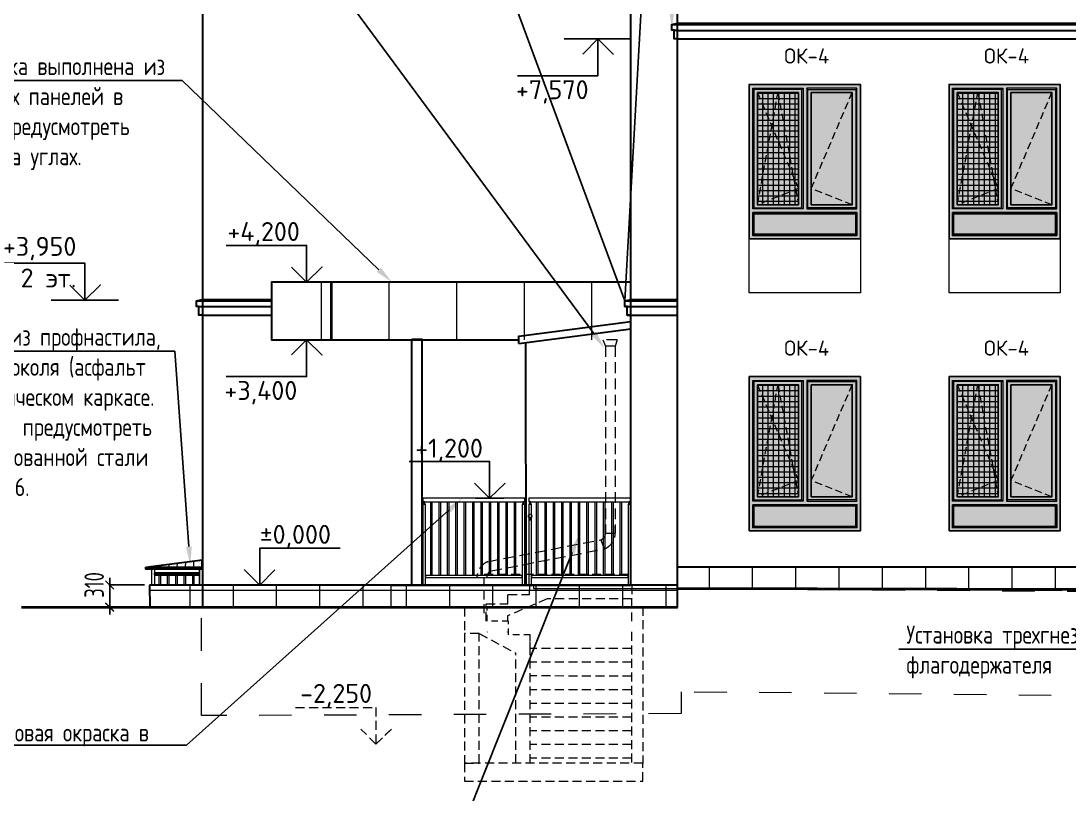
# Model space of a CAD drawing. Header units: millimetres. Extents: x -136099598 to 9192475, y 0 to 555997.
# Drawn here: x -359297 to -344765, y 285655 to 296374 of the extents above; entities that cross this region are included whole.
import ezdxf
from ezdxf import colors
from ezdxf.entities.mleader import LeaderData, LeaderLine
from ezdxf.math import Vec2, Vec3

# ---------------------------------------------------------------- set-up
doc = ezdxf.new("R2010")
doc.units = ezdxf.units.MM
doc.header["$MEASUREMENT"] = 0
for name, pattern in [('01_base$0$DASHED2', [0.375, 0.25, -0.125]), ('ADSK_Невидимые', [5, 3, -2]), ('ADSK_Скрыто', [6, 3, -3]), ('ADSK_Штрих_ш2 п1_5', [4.5, 3, -1.5]), ('ADSK_Штриховая_ш2 п1', [3, 2, -1])]:
    doc.linetypes.add(name, pattern=pattern)
doc.layers.get('0').update_dxf_attribs({"color": 250, "lineweight": 9})
for name, color, linetype, lineweight, true_color in [('!_Окно_00_Штрих_Стекло', 7, 'Continuous', 0, 0x737373), ('!_Фасад_Штрих_Син', 7, 'Continuous', 5, 0x86d5d5), ('RAL 7016', 7, 'Continuous', 0, 0x383e42)]:
    doc.layers.add(name, color=color, linetype=linetype, lineweight=lineweight, true_color=true_color)
for name, color, linetype, lineweight in [('!_Цоколь', 7, 'Continuous', 0), ('_Скрыто_', 7, 'ADSK_Скрыто', 9), ('_Фасад', 7, 'Continuous', 9), ('АР-Выноски', 5, 'Continuous', 5), ('АР_Карниз основная часть 4 этажа', 103, 'Continuous', 30), ('АР_Карниз пристройка 3 этажа', 133, 'Continuous', 30), ('АР_тонкая линия', 250, 'Continuous', 0), ('Ограждение', 250, 'Continuous', 9), ('Подвал', 250, 'ADSK_Штриховая_ш2 п1', 30), ('пунктир', 251, 'Continuous', 13), ('РАЗМЕРЫ ВНУТРЕННИЕ', 137, 'Continuous', 5), ('СТЕНЫ кирпич ЛИДЕР', 250, 'Continuous', 15), ('Фасад_тонкие', 7, 'Continuous', 5), ('фасады', 7, 'Continuous', 9)]:
    doc.layers.add(name, color=color, linetype=linetype, lineweight=lineweight)
for name, color, linetype in [('PDF _0', 7, 'Continuous'), ('PDF _PDF _0', 7, 'Continuous'), ('PDF _Текст', 7, 'Continuous')]:
    doc.layers.add(name, color=color, linetype=linetype)
doc.styles.add('ICOCPEUR', font='isocpeur.ttf')
doc.styles.add('ISOCPEUR', font='isocpeur.ttf', dxfattribs={"width": 0.7})
doc.styles.add('PDF ISOCPEUR', font='isocpeur.ttf')
doc.dimstyles.new('R_100', dxfattribs={"dimtxt": 270, "dimasz": 120, "dimexe": 100, "dimexo": 100, "dimgap": 80, "dimtad": 1, "dimdec": 0, "dimrnd": 5, "dimzin": 0, "dimdsep": 46, "dimtxsty": 'ISOCPEUR', "dimblk": 'ARCHTICK', "dimcen": 100, "dimdle": 100, "dimclrd": 256, "dimclre": 256, "dimclrt": 256, "dimadec": 0, "dimazin": 0, "dimtfac": 2, "dimtdec": 0, "dimtofl": 0, "dimtmove": 1, "dimatfit": 3, "dimfxl": 1, "dimtvp": 3, "dimtfill": 1, "dimtolj": 1, "dimtzin": 0, "dimarcsym": 0})
pattern_1 = [(90, (541247.05, -120), (-600, 1e-13), []), (180, (541247.05, -120), (-2e-13, -600), [])]

# ---------------------------------------------------------------- blocks, each defined once
blk = doc.blocks.new('A$Cbb492947')
at = {"layer": '!_Окно_00_Штрих_Стекло'}
h = blk.add_hatch(color=256, dxfattribs=at)
h.dxf.hatch_style = 1
h.set_gradient(color1=(70, 92, 124), color2=(219, 225, 235), name='CURVED')
h.paths.add_polyline_path([(113, 2027), (682, 2027), (682, 473), (113, 473)])
h.paths.add_polyline_path([(1427, 2027), (858, 2027), (858, 473), (1427, 473)])
h.paths.add_polyline_path([(63, 347), (1477, 347), (1477, 63), (63, 63)])
at = {"layer": 'PDF _PDF _0', "lineweight": 0, "true_color": 0x636466}
h = blk.add_hatch(dxfattribs=at)
h.set_pattern_fill('ANSI37', color=251, scale=600, angle=135)
h.set_pattern_definition([(180, (263, 473.496), (-7e-15, -75), []), (270, (263, 473.496), (75, -1e-14), [])])
h.paths.add_polyline_path([(682, 473), (682, 2027), (113, 2026), (113, 474)])
at = {"layer": 'RAL 7016'}
h = blk.add_hatch(color=256, dxfattribs=at)
h.dxf.hatch_style = 1
h.paths.add_polyline_path([(0, 0), (1540, 0), (1540, 2140), (0, 2140)])
h.paths.add_polyline_path([(63, 347), (1477, 347), (1477, 63), (63, 63)], flags=16)
h.paths.add_polyline_path([(858, 2027), (1427, 2027), (1427, 473), (858, 473)], flags=16)
h.paths.add_polyline_path([(113, 2027), (682, 2027), (682, 473), (113, 473)], flags=16)
at = {"layer": 'PDF _0', "linetype": 'ADSK_Штриховая_ш2 п1', "lineweight": 0, "ltscale": 50}
for p, q in [((113, 2027), (682, 697)), ((113, 473), (398, 2027)), ((398, 2027), (682, 473)), ((858, 697), (1427, 2027)), ((682, 697), (113, 473)), ((1427, 473), (858, 697))]:
    blk.add_line(p, q, dxfattribs=at)
at = {"layer": 'PDF _Текст'}
for points in [[(0, 0), (1540, 0), (1540, 2140), (0, 2140)], [(113, 2027), (682, 2027), (682, 473), (113, 473)], [(858, 2027), (1427, 2027), (1427, 473), (858, 473)], [(47, 363), (1493, 363), (1493, 47), (47, 47)], [(63, 347), (1477, 347), (1477, 63), (63, 63)]]:
    blk.add_lwpolyline(points, close=True, dxfattribs=at)
at = {"layer": 'РАЗМЕРЫ ВНУТРЕННИЕ'}
for p, q in [((47, 2086), (63, 2070)), ((729, 2070), (745, 2086)), ((812, 2070), (796, 2086)), ((1493, 2086), (1477, 2070)), ((63, 430), (47, 414)), ((729, 430), (745, 414)), ((812, 430), (796, 414)), ((1477, 430), (1493, 414))]:
    blk.add_line(p, q, dxfattribs=at)
at = {"layer": 'РАЗМЕРЫ ВНУТРЕННИЕ', "color": 7}
for points in [[(745, 414), (47, 414), (47, 2086), (745, 2086)], [(796, 414), (1493, 414), (1493, 2086), (796, 2086)]]:
    blk.add_lwpolyline(points, close=True, dxfattribs=at)
at = {"layer": 'РАЗМЕРЫ ВНУТРЕННИЕ'}
for points in [[(63, 430), (729, 430), (729, 2070), (63, 2070)], [(1477, 430), (812, 430), (812, 2070), (1477, 2070)]]:
    blk.add_lwpolyline(points, close=True, dxfattribs=at)
at = {"layer": 'PDF _Текст', "lineweight": 0, "insert": (483, 2429), "char_height": 210, "attachment_point": 7, "style": 'PDF ISOCPEUR'}
blk.add_mtext('ОК-4', dxfattribs=at)
blk = doc.blocks.new('A$C4cb2c38c')
at = {"ltscale": 150}
for points in [[(-689, 1151), (726, 1151), (726, 1202), (-689, 1202)], [(-680, 1121), (-662, 1121), (-662, 1151), (-680, 1151)], [(697, 1121), (716, 1121), (716, 1151), (697, 1151)], [(-651, 105), (688, 105), (688, 130), (-651, 130)]]:
    blk.add_lwpolyline(points, close=True, dxfattribs=at)
for points in [[(-651, 0), (-651, 1121), (-689, 1121), (-689, 0), (-651, 0)], [(726, 0), (726, 1121), (688, 1121), (688, 0), (726, 0)]]:
    blk.add_lwpolyline(points, dxfattribs=at)
at = {"layer": 'Ограждение'}
for points in [[(-579, 130), (-579, 1151)], [(-563, 1151), (-563, 130), (-563, 130)], [(-463, 130), (-463, 1151)], [(-447, 1151), (-447, 130), (-447, 130)], [(-347, 130), (-347, 1151)], [(-331, 1151), (-331, 130), (-331, 130)], [(-231, 130), (-231, 1151)], [(-215, 1151), (-215, 130), (-215, 130)], [(-115, 130), (-115, 1151)], [(-99, 1151), (-99, 130), (-99, 130)], [(1, 130), (1, 1151)], [(17, 1151), (17, 130), (17, 130)], [(117, 130), (117, 1151)], [(133, 1151), (133, 130), (133, 130)], [(233, 130), (233, 1151)], [(249, 1151), (249, 130), (249, 130)], [(349, 130), (349, 1151)], [(365, 1151), (365, 130), (365, 130)], [(465, 130), (465, 1151)], [(481, 1151), (481, 130), (481, 130)], [(581, 130), (581, 1151)], [(597, 1151), (597, 130), (597, 130)]]:
    blk.add_lwpolyline(points, dxfattribs=at)
blk = doc.blocks.new('_ArchTick')
at = {"color": 0, "linetype": 'ByBlock', "const_width": 0.15}
blk.add_lwpolyline([(-0.5, -0.5), (0.5, 0.5)], dxfattribs=at)
blk = doc.blocks.new('*D374')
at = {"lineweight": -2, "ltscale": 150, "transparency": 16777216}
for p, q in [((-358067, 288145), (-358067, 288654)), ((-357583, 288554), (-358167, 288554)), ((-357569, 288245), (-358167, 288245))]:
    blk.add_line(p, q, dxfattribs=at)
at = {"ltscale": 150, "transparency": 16777216, "insert": (-358282, 288554), "char_height": 270, "attachment_point": 5, "rotation": 90, "style": 'ISOCPEUR', "bg_fill": 3, "box_fill_scale": 1.25, "bg_fill_color": 256, "bg_fill_true_color": 13158600, "bg_fill_transparency": 0}
blk.add_mtext('\\A1;310', dxfattribs=at)
at = {"lineweight": -2, "ltscale": 150, "transparency": 16777216, "xscale": 120, "yscale": 120, "zscale": 120}
for p, rotation in [((-358067, 288554), 90), ((-358067, 288245), 270)]:
    blk.add_blockref('_ArchTick', p, dxfattribs=dict(at, rotation=rotation))
blk = doc.blocks.new('A$C0623aaa5')
at = {"linetype": 'ADSK_Невидимые', "ltscale": 30}
for points in [[(483, 503), (483, 693), (783, 693)], [(183, 313), (183, 503), (483, 503)], [(-117, 123), (-117, 313), (183, 313)]]:
    blk.add_lwpolyline(points, dxfattribs=at)
blk = doc.blocks.new('A$C3b3e88ff')
at = {"layer": '_Фасад', "linetype": 'ADSK_Штрих_ш2 п1_5', "ltscale": 50}
for p, q in [((-164, -2679), (-28, -2679)), ((-227, -2773), (-181, -2900)), ((-1809, -3299, -2), (-1944, -3299, -2))]:
    blk.add_line(p, q, dxfattribs=at)
for points in [[(0, 0), (-200, 0)], [(-200, 0), (-163, -87)], [(0, 0), (-28, -87)], [(0, 0), (-28, -87)], [(-163, -87), (-161, -2679)], [(-28, -87), (-163, -87)], [(-28, -87), (-26, -2679)]]:
    blk.add_lwpolyline(points, dxfattribs=at)
for points in [[(-1798, -3077), (-227, -2773, 0.315875), (-161, -2679), (-161, -2582)], [(-1747, -3204), (-182, -2900, 0.315875), (-26, -2679), (-26, -2582)]]:
    blk.add_lwpolyline(points, format="xyb", dxfattribs=at)
for centre, radius, start, end in [((-261, -2679), 100, 289.8424, 359.9625), ((-261, -2679), 235, 289.896, 359.9148), ((-1709, -3296, -2), 235, 111.4844, 180.7063), ((-1708, -3296, -2), 101, 114.002, 181.4665)]:
    blk.add_arc(centre, radius, start, end, dxfattribs=at)
blk = doc.blocks.new('Карниз основная часть')
at = {"layer": 'АР_Карниз основная часть 4 этажа', "ltscale": 150}
for points in [[(-350192, 304004), (-350242, 304004), (-350242, 304124), (-350272, 304124), (-350272, 304204), (-350192, 304224)], [(-350272, 304204), (-350192, 304204)], [(-350242, 304124), (-350192, 304124)]]:
    blk.add_lwpolyline(points, dxfattribs=at)
blk = doc.blocks.new('Карниз пристройка')
at = {"layer": 'АР_Карниз пристройка 3 этажа', "ltscale": 150}
for points in [[(-165334, 292294), (-165284, 292294), (-165284, 292414), (-165254, 292414), (-165254, 292494), (-165334, 292514)], [(-165254, 292494), (-165334, 292494)], [(-165284, 292414), (-165334, 292414)]]:
    blk.add_lwpolyline(points, dxfattribs=at)

msp = doc.modelspace()

# ---------------------------------------------------------------- hatches: boundary and pattern name
at = {"layer": '!_Фасад_Штрих_Син', "ltscale": 10, "true_color": 0x383e42}
h = msp.add_hatch(dxfattribs=at)
h.set_pattern_fill('GRATE', color=250, scale=30000, angle=90)
h.set_pattern_definition([(90, (203618.6, 32643.8), (-937.5, 6e-14), []), (180, (203618.6, 32643.8), (-5e-13, -3750), [])])
h.paths.add_polyline_path([(-350842.2, 292751.1), (-355824.3, 292751.1), (-355824.3, 291953.5), (-350842.2, 291953.5)])
at = {"layer": '!_Цоколь', "lineweight": 0, "ltscale": 5, "true_color": 0x636466}
h = msp.add_hatch(dxfattribs=at)
h.set_pattern_fill('ANSI37', color=251, scale=4800, angle=45)
h.set_pattern_definition(pattern_1)
h.paths.add_polyline_path([(-350192.1, 288503.5), (-336772, 288472.9), (-336772, 288804.8), (-350192.1, 288807.7)])
h = msp.add_hatch(dxfattribs=at)
h.set_pattern_fill('ANSI37', color=251, scale=4800, angle=45)
h.set_pattern_definition(pattern_1)
h.paths.add_polyline_path([(-356782.1, 288245), (-350192.4, 288243.6), (-350192, 288553.6), (-356782.1, 288553.6)])
at = {"layer": 'RAL 7016', "ltscale": 100, "true_color": 0x000000, "transparency": 33554687}
h = msp.add_hatch(dxfattribs=at)
h.set_pattern_fill('ANSI32', color=18, scale=400, angle=45)
h.set_pattern_definition([(90, (8363606674.32, 936336003.28), (-150, 0), []), (90, (8363606724.32, 936336053.28), (-150, 0), [])])
h.paths.add_polyline_path([(-357551.8, 288803.2), (-356781.8, 288902.5), (-356781.8, 288801.6), (-357564.3, 288801.6)])
at = {"layer": 'RAL 7016', "ltscale": 100, "transparency": 33554687}
h = msp.add_hatch(color=256, dxfattribs=at)
h.dxf.hatch_style = 1
h.paths.add_polyline_path([(-357564.3, 288801.6), (-356781.8, 288801.6), (-356781.8, 288772.5), (-357564.3, 288772.5)])

# ---------------------------------------------------------------- linework, layer by layer
at = {"layer": '!_Цоколь', "color": 18, "lineweight": 0, "ltscale": 5, "true_color": 0x000000}
msp.add_line((-354168.6, 288554.8), (-354170.8, 288244.5), dxfattribs=at)
at = {"layer": '!_Цоколь', "color": 251, "lineweight": 0, "ltscale": 5, "true_color": 0x636466}
msp.add_lwpolyline([(-352190.1, 288506), (-350192, 288506), (-350192, 288553.6), (-352190.1, 288553.6)], close=True, dxfattribs=at)
at = {"lineweight": 30, "ltscale": 150}
for p, q in [((-357564.3, 288801.6, -2.2), (-356781.8, 288902.5)), ((-350192, 288553.6), (-356782.1, 288553.6))]:
    msp.add_line(p, q, dxfattribs=at)
at = {"ltscale": 150}
msp.add_circle((-352237.4, 289508.9), 25, dxfattribs=at)
at = {"layer": '_Скрыто_', "color": 6, "ltscale": 150}
for points in [[(-356622.2, 288552.2), (-356622.2, 288552.2), (-350192, 288553.6), (-350192, 288804.9), (-320519.4, 288804.9), (-320519.5, 288553.5), (-310648.3, 288553.6), (-310648.3, 288804.5), (-294677, 288804.9), (-294677, 288553.6), (-281257, 288553.6), (-281257, 287753), (-281257, 287708.5), (-281257, 287380.4), (-302553.9, 288027), (-302564.4, 288225.7), (-350192.1, 288506), (-350192, 288243.6), (-356781.4, 288248.4), (-356782.1, 288553.6), (-356622.2, 288552.2)], [(-356795, 288245.2), (-350192, 288243.6), (-350191.6, 288503.5), (-328651.3, 288362.5), (-328652.4, 288291.8), (-322579.8, 288201.4), (-302564.4, 288225.7), (-302564.4, 288027.1), (-294677, 287913.4), (-294680.4, 287771.5), (-281257, 287443.6), (-281257, 285947), (-294677, 286299.2), (-294677, 286396.9), (-302397, 286511.1), (-302397, 286700.6), (-328812, 286645.1), (-328812, 286873.4), (-350145.2, 287071.4), (-350145.2, 286770.5), (-356624.6, 286742.5), (-356795, 286742.5), (-356795, 288245)]]:
    msp.add_lwpolyline(points, dxfattribs=at)
at = {"layer": 'АР_Карниз основная часть 4 этажа', "ltscale": 150}
for points in [[(-350192, 296343.6), (-320416.1, 296343.6)], [(-350192, 296323.6), (-320416.1, 296323.6)], [(-350192, 296243.6), (-320416.1, 296243.6)], [(-350192, 296123.6), (-320416.1, 296123.6)]]:
    msp.add_lwpolyline(points, dxfattribs=at)
at = {"layer": 'АР_Карниз пристройка 3 этажа', "ltscale": 150, "elevation": 0}
for points in [[(-356782.1, 292513.6), (-355824.3, 292513.6)], [(-350842.2, 292513.6), (-350192, 292513.6)]]:
    msp.add_lwpolyline(points, dxfattribs=at)
at = {"layer": 'АР_Карниз пристройка 3 этажа', "ltscale": 150}
for points in [[(-356782.1, 292493.6), (-355824.3, 292493.6)], [(-356782.1, 292413.6), (-355824.3, 292413.6)], [(-350922.2, 292493.6), (-350192, 292493.6)], [(-350922.2, 292413.6), (-350192, 292413.6)], [(-356782.1, 292293.6), (-355824.3, 292293.6)], [(-350892.2, 292293.6), (-350192, 292293.6)]]:
    msp.add_lwpolyline(points, dxfattribs=at)
at = {"layer": 'АР_тонкая линия', "color": 3, "lineweight": 40, "ltscale": 100}
for p, q in [((-350190.2, 288503.5), (-336932, 288475.1)), ((-350192, 288243.6), (-359291.6, 288245.6))]:
    msp.add_line(p, q, dxfattribs=at)
at = {"layer": 'Ограждение'}
for points in [[(-352247.4, 289455.9), (-352227.4, 289455.9), (-352227.4, 289483.9), (-352247.4, 289483.9)], [(-352257.5, 288553.6), (-352219.5, 288553.6), (-352219.5, 289455.9), (-352257.5, 289455.9)]]:
    msp.add_lwpolyline(points, close=True, dxfattribs=at)
at = {"layer": 'Ограждение', "elevation": -1.8}
msp.add_lwpolyline([(-357482.8, 288770.9), (-357444.8, 288770.9), (-357444.8, 288552.1), (-357482.8, 288552.1)], close=True, dxfattribs=at)
at = {"layer": 'Ограждение', "lineweight": 25}
msp.add_lwpolyline([(-356819.8, 288770.9), (-356781.8, 288770.9), (-356782.1, 288553.6), (-356819.8, 288553.6)], close=True, dxfattribs=at)
at = {"layer": 'Ограждение', "elevation": -0.4}
for points in [[(-357380.4, 288556.1), (-357380.4, 288694.4)], [(-357364.4, 288694.4), (-357364.4, 288552.1)], [(-357264.4, 288552.1), (-357264.4, 288694.4)], [(-357248.4, 288694.4), (-357248.4, 288552.1)], [(-357148.4, 288552.1), (-357148.4, 288694.4)], [(-357132.4, 288694.4), (-357132.4, 288552.1)], [(-357032.4, 288552.1), (-357032.4, 288694.4)], [(-357016.4, 288694.4), (-357016.4, 288552.1)], [(-356916.4, 288552), (-356916.4, 288694.4)], [(-356900.4, 288694.4), (-356900.4, 288552)]]:
    msp.add_lwpolyline(points, dxfattribs=at)
at = {"layer": 'пунктир', "linetype": '01_base$0$DASHED2', "ltscale": 500}
for p, q in [((-352876.8, 288703.6, -0.4), (-350842.4, 288703.6, -0.2)), ((-352876.7, 288163.7, -0.3), (-352876.8, 288703.6, -0.4)), ((-356422.1, 288553.6), (-350192, 288553.6)), ((-350829.6, 288361.3), (-350829.9, 288054.3, 0.1)), ((-352846.8, 288242, -0.2), (-353147.3, 288242, -0.2)), ((-353147, 288242, -0.2), (-353147, 287877.5, 1.5)), ((-350676.2, 288251.8), (-350676.2, 286082.1, -0.2)), ((-350830.1, 287904.2, 0.2), (-350830.1, 286082.1, -0.2)), ((-352945.3, 287880.5, -0.2), (-352437.3, 287609.6, -0.2)), ((-352235.6, 286082.1, -0.2), (-352235.6, 287862, -0.2)), ((-352437.4, 286082.1, 1.7), (-352437.3, 287609.6, -0.2)), ((-350832.1, 287672, -0.2), (-352235.6, 287672, -0.2)), ((-350832.1, 287482, -0.2), (-352235.6, 287482, -0.2)), ((-350831, 287290.8, -0.3), (-352236.2, 287292.4, -0.1)), ((-350832.1, 287102, -0.2), (-352235.6, 287102, -0.2)), ((-350832.1, 286912, -0.2), (-352235.6, 286912, -0.2)), ((-350832.1, 286722, -0.2), (-352235.6, 286722, -0.2)), ((-350832.1, 286532, -0.2), (-352235.6, 286532, -0.2)), ((-350832.1, 286342, -0.2), (-352235.6, 286342, -0.2)), ((-350832.1, 286152, -0.2), (-352235.6, 286152, -0.2))]:
    msp.add_line(p, q, dxfattribs=at)
for points, elevation in [([(-352846.8, 288054.4), (-352846.8, 288293.6), (-352544.5, 288293.6), (-352544.5, 288423.6), (-352243.9, 288423.6), (-352243.8, 288553.6), (-350192.1, 288553.6)], -0.3), ([(-352826.8, 287900), (-352826.8, 287904.3)], -0.3), ([(-355490.7, 286857.5), (-354375, 286857.5), (-354375, 286347.5), (-354161.6, 286556.4), (-354375, 286347.5), (-354583.9, 286556.4)], 0.6)]:
    msp.add_lwpolyline(points, dxfattribs=dict(at, elevation=elevation))
msp.add_lwpolyline([(-350829.6, 288553.6), (-350827.2, 288553.6), (-350827.2, 288361.3), (-352001.5, 288361.3), (-352551.9, 288123.9), (-352551.9, 288054.4)], dxfattribs=at)
for points, elevation in [([(-353147, 286082.1), (-352945.3, 286082.1), (-352945.3, 287883.5), (-353147, 287883.5)], 1.5), ([(-353149.7, 285832.1), (-350675.3, 285832.1), (-350675.3, 286082.1), (-353149.7, 286082.1)], -0.2)]:
    msp.add_lwpolyline(points, close=True, dxfattribs=dict(at, elevation=elevation))
at = {"layer": 'СТЕНЫ кирпич ЛИДЕР', "lineweight": 30, "ltscale": 100}
for p, q in [((-350192, 288243.6), (-350192, 308453.6)), ((-356782.1, 302392), (-356782.1, 288245)), ((-350842.2, 288553.5), (-350842.2, 302392)), ((-350192.1, 288804.9), (-336771.3, 288804.8, 2.3)), ((-354168.6, 288553.6), (-350842.2, 288553.6))]:
    msp.add_line(p, q, dxfattribs=at)
at = {"layer": 'СТЕНЫ кирпич ЛИДЕР', "ltscale": 100}
for points in [[(-349198.5, 293353.6), (-347658.3, 293353.6), (-347658.3, 292605.1), (-349198.5, 292605.1)], [(-346428.5, 293353.6), (-344888.3, 293353.6), (-344888.3, 292605.1), (-346428.5, 292605.1)]]:
    msp.add_lwpolyline(points, close=True, dxfattribs=at)
at = {"layer": 'Фасад_тонкие', "lineweight": 25}
for p, q in [((-350831.1, 296123.6), (-351766.1, 296123.6)), ((-357943, 292503.6), (-358878, 292503.6)), ((-352994.5, 289756), (-352603, 289756))]:
    msp.add_line(p, q, dxfattribs=at)
for points in [[(-352414.3, 295613.6), (-351298.6, 295613.6), (-351298.6, 296123.6), (-351085.2, 295914.7), (-351298.6, 296123.6), (-351507.5, 295914.7)], [(-356453.2, 293261.9), (-355337.5, 293261.9), (-355337.5, 292752), (-355124.1, 292960.9), (-355337.5, 292752), (-355546.4, 292960.9)], [(-359526.2, 293013.5), (-358410.5, 293013.5), (-358410.5, 292503.6), (-358197.1, 292712.5), (-358410.5, 292503.6), (-358619.4, 292712.5)], [(-354985.1, 291953.5), (-354985.1, 292752)], [(-356453.2, 291443.6), (-355337.5, 291443.6), (-355337.5, 291953.5), (-355124.1, 291744.6), (-355337.5, 291953.5), (-355546.4, 291744.6)], [(-353914.4, 290265.9), (-352798.7, 290265.9), (-352798.7, 289756), (-352585.4, 289964.9), (-352798.7, 289756), (-353007.7, 289964.9)], [(-354871.1, 289063.4), (-355986.8, 289063.5), (-355986.8, 288553.6), (-356200.1, 288762.5), (-355986.8, 288553.6), (-355777.9, 288762.5)]]:
    msp.add_lwpolyline(points, dxfattribs=at)
at = {"layer": 'Фасад_тонкие', "lineweight": 30}
for points in [[(-350842.2, 291953.5), (-350842.2, 291953.5), (-350842.2, 292752), (-355824.3, 292752), (-355824.3, 291953.5), (-352392.1, 291953.5)], [(-350842.2, 291953.5), (-350842.2, 292752), (-355002.9, 292752), (-355002.9, 291953.5), (-352392.1, 291953.5)], [(-352392.1, 291901.6), (-352392.1, 292001.3), (-350842.2, 292205.4)], [(-352392.1, 291901.6), (-350842.2, 292104.5)]]:
    msp.add_lwpolyline(points, dxfattribs=at)
at = {"layer": 'фасады', "lineweight": 30, "ltscale": 100}
for points in [[(-352392.1, 292001.3), (-352392.1, 292001.3), (-350842.2, 292205.4)], [(-352292.1, 288553.6), (-352297.8, 291913.9)]]:
    msp.add_lwpolyline(points, dxfattribs=at)
at = {"layer": 'фасады', "lineweight": 30, "ltscale": 150}
msp.add_lwpolyline([(-353879.3, 291963.6), (-353739.3, 291963.6), (-353739.3, 288553.6), (-353879.3, 288553.6)], close=True, dxfattribs=at)
at = {"layer": 'фасады', "lineweight": 30, "ltscale": 150, "elevation": -0.4}
for points in [[(-357564.3, 288801.6), (-356781.8, 288801.6), (-356781.8, 288772.5), (-357564.3, 288772.5)], [(-357444.8, 288694.4), (-356819.8, 288694.4), (-356819.8, 288719.6), (-357444.8, 288719.6)]]:
    msp.add_lwpolyline(points, close=True, dxfattribs=at)
at = {"layer": 'фасады', "lineweight": 30, "ltscale": 150}
msp.add_lwpolyline([(-352551.9, 287904.3), (-352551.9, 287900)], dxfattribs=at)

# ---------------------------------------------------------------- block references
at = {"xscale": -1}
for p in [(-522116.6, 0), (-516176.7, 0)]:
    msp.add_blockref('Карниз пристройка', p, dxfattribs=at)
at = {"color": 18, "ltscale": 150, "true_color": 0x000000}
msp.add_blockref('A$C3b3e88ff', (-351030.4, 291953.5), dxfattribs=at)
at = {"ltscale": 150}
for p in [(-353035.2, 288553.6), (-351568, 288553.5)]:
    msp.add_blockref('A$C4cb2c38c', p, dxfattribs=at)
at = {"layer": 'АР_Карниз основная часть 4 этажа'}
msp.add_blockref('Карниз основная часть', (0, -7880), dxfattribs=at)
at = {"layer": 'Подвал', "ltscale": 150}
for p in [(-349198.5, 293353.6), (-346428.5, 293353.6), (-349198.5, 289303.6), (-346428.5, 289303.6)]:
    msp.add_blockref('A$Cbb492947', p, dxfattribs=at)
at = {"layer": 'пунктир', "linetype": '01_base$0$DASHED2', "ltscale": 500, "xscale": -1}
msp.add_blockref('A$C0623aaa5', (-352352.3, 287548.6, -0.2), dxfattribs=at)

# ---------------------------------------------------------------- texts
at = {"layer": 'PDF _0', "color": 18, "lineweight": 25, "true_color": 0x000000, "char_height": 262.49, "width": 905.602, "style": 'PDF ISOCPEUR'}
for s, insert, attachment_point in [('+7,570', (-351427.1, 295551.6), 3), ('+4,200', (-355430.4, 293261.9), 9), ('+3,400', (-355466, 291381.6), 3)]:
    msp.add_mtext(s, dxfattribs=dict(at, insert=insert, attachment_point=attachment_point))
at = {"layer": 'PDF _0', "color": 18, "lineweight": 25, "true_color": 0x000000, "insert": (-355986.8, 289063.5), "char_height": 262.49, "attachment_point": 7, "rotation": 359.99739, "style": 'PDF ISOCPEUR'}
msp.add_mtext('%%P0,000', dxfattribs=at)
at = {"layer": 'пунктир', "linetype": '01_base$0$DASHED2', "ltscale": 500, "insert": (-354429.1, 286857.9, 0.7), "char_height": 262.49, "attachment_point": 9, "style": 'PDF ISOCPEUR'}
msp.add_mtext('-2,250', dxfattribs=at)
at = {"layer": 'Фасад_тонкие', "lineweight": 25, "insert": (-358529.2, 292679.5), "char_height": 262.49, "attachment_point": 9, "style": 'PDF ISOCPEUR'}
msp.add_mtext('+3,950\\P2 эт.', dxfattribs=at)
at = {"layer": 'Фасад_тонкие', "lineweight": 25, "insert": (-352892.1, 290257.9, 0), "char_height": 262.49, "width": 905.602, "attachment_point": 9, "style": 'PDF ISOCPEUR'}
msp.add_mtext('+1,200', dxfattribs=at)

# ---------------------------------------------------------------- leaders
at = {"layer": 'АР-Выноски'}
ml = msp.add_multileader_mtext('Standard', dxfattribs=at)
ml.set_content('\\A1;{\\W0.8;Замена межэтажного карниза К-1}', color=256, style='ICOCPEUR')
ml.set_leader_properties()
ml.build(insert=Vec2(0, 0))
ml.multileader.update_dxf_attribs({"text_left_attachment_type": 6, "text_right_attachment_type": 6, "dogleg_length": 100, "arrow_head_size": 250})
ctx = ml.context
ctx.base_point, ctx.char_height, ctx.arrow_head_size, ctx.landing_gap_size, ctx.plane_origin = Vec3(-358558.4, 303766.6), 250, 250, 25, Vec3(-349452.3, 303729.8)
ctx.left_attachment, ctx.right_attachment = 6, 6
notes = []
notes.append((ctx, [(0, (1, 1, 0), (-354068.4, 303766.6), (-1, 0), 100, [(3, [(-350272, 296283.6), (-350272, 304123.6), (-350922.2, 292493.6), (-354068.4, 300973.6)], 0, [])])]))
ctx.mtext.insert, ctx.mtext.width, ctx.mtext.flow_direction = Vec3(-358533.4, 304091.6), 6323.333, 5
ml = msp.add_multileader_mtext('Standard', dxfattribs=at)
ml.set_content('\\A1;{\\W0.8;Устройство наружной водосточной трубы, из оцинкованной стали с окраской в цвет цоколя RAL 7016 c подогревом в зимнее время. }', color=256, style='ICOCPEUR')
ml.set_leader_properties()
ml.build(insert=Vec2(0, 0))
ml.multileader.update_dxf_attribs({"text_left_attachment_type": 6, "text_right_attachment_type": 6, "dogleg_length": 100, "arrow_head_size": 250})
ctx = ml.context
ctx.base_point, ctx.char_height, ctx.arrow_head_size, ctx.landing_gap_size, ctx.plane_origin, ctx.plane_x_axis, ctx.plane_y_axis = Vec3(-362358, 299498.1), 250, 250, 25, Vec3(-343270.8, 281195.5), Vec3(1, -0.0000456), Vec3(0.0000456, 1)
ctx.left_attachment, ctx.right_attachment = 6, 6
notes.append((ctx, [(0, (1, 1, 0), (-356858, 299497.9), (-1, 0.0000456), 100, [(1, [(-351206.6, 291837.3)], 0, [])])]))
ctx.mtext.insert, ctx.mtext.text_direction, ctx.mtext.rotation, ctx.mtext.width, ctx.mtext.defined_height, ctx.mtext.flow_direction = Vec3(-362333, 299823.1), Vec3(1, -0.0000456), 6.2831397, 5385.476, 1718.3, 5
ml = msp.add_multileader_mtext('Standard', dxfattribs=at)
ml.set_content('\\A1;{\\W0.8;Отделка фриза козырька выполнена из \\A0;алюминиевых фасадных панелей в цвете RAL 9010\\A1; (НГ). Предусмотреть фриз со скруглением на углах. }', color=256, style='ICOCPEUR')
ml.set_leader_properties()
ml.build(insert=Vec2(0, 0))
ml.multileader.update_dxf_attribs({"text_left_attachment_type": 6, "text_right_attachment_type": 6, "dogleg_length": 100, "arrow_head_size": 250})
ctx = ml.context
ctx.base_point, ctx.char_height, ctx.arrow_head_size, ctx.landing_gap_size, ctx.plane_origin = Vec3(-362383.4, 295548.9), 250, 250, 25, Vec3(-344866.9, 284673)
ctx.left_attachment, ctx.right_attachment = 6, 6
notes.append((ctx, [(0, (1, 1, 0), (-357063.4, 295548.9), (-1, 0), 100, [(0, [(-354155.8, 292752)], 0, [])])]))
ctx.mtext.insert, ctx.mtext.width, ctx.mtext.defined_height, ctx.mtext.flow_direction = Vec3(-362358.4, 295873.9), 5232.459, 1577.2, 5
ml = msp.add_multileader_mtext('Standard', dxfattribs=at)
ml.set_content('\\A1;{\\W0.8;Установка трехгнездного флагодержателя}', color=256, style='ICOCPEUR')
ml.set_leader_properties()
ml.build(insert=Vec2(0, 0))
ml.multileader.update_dxf_attribs({"text_left_attachment_type": 6, "text_right_attachment_type": 6, "dogleg_length": 100, "arrow_head_size": 250})
ctx = ml.context
ctx.base_point, ctx.char_height, ctx.arrow_head_size, ctx.landing_gap_size, ctx.plane_origin = Vec3(-347045.1, 287666.2), 250, 250, 25, Vec3(-354988.6, 301175.1)
ctx.left_attachment, ctx.right_attachment = 6, 6
notes.append((ctx, [(0, (1, 1, 0), (-343625.1, 287666.2), (-1, 0), 100, [(0, [(-343428.4, 292132.6)], 0, [])])]))
ctx.mtext.insert, ctx.mtext.width, ctx.mtext.defined_height, ctx.mtext.flow_direction = Vec3(-347020.1, 287991.2), 3339.578, 7506, 5
ml = msp.add_multileader_mtext('Standard', dxfattribs=at)
ml.set_content('\\A1;{\\W0.8;Отделка стойки порошковая окраска\\A0; в цвете RAL 9010\\A1; }', color=256, style='ICOCPEUR')
ml.set_leader_properties()
ml.build(insert=Vec2(0, 0))
ml.multileader.update_dxf_attribs({"text_left_attachment_type": 6, "text_right_attachment_type": 6, "dogleg_length": 100, "arrow_head_size": 250})
ctx = ml.context
ctx.base_point, ctx.char_height, ctx.arrow_head_size, ctx.landing_gap_size, ctx.plane_origin = Vec3(-362403, 286333.9), 250, 250, 25, Vec3(-346020.1, 290070.8)
ctx.left_attachment, ctx.right_attachment = 6, 6
notes.append((ctx, [(0, (1, 1, 0), (-357002.9, 286333.9), (-1, 0), 390.1, [(0, [(-353179, 289756)], 0, [])])]))
ctx.mtext.insert, ctx.mtext.width, ctx.mtext.flow_direction = Vec3(-362378, 286633.9), 5402.326, 5
ml = msp.add_multileader_mtext('Standard', dxfattribs=at)
ml.set_content('\\A1;{\\W0.8;Замена ограждения из нержавеющей полированной стали высотой 1200мм, поручни \\fISOCTEUR|b0|i0|c204|p49;ø\\fISOCPEUR|b0|i0|c204|p34;50мм. Заполнение вертикальное из ригелей \\fISOCTEUR|b0|i0|c204|p49;ø\\fISOCPEUR|b0|i0|c204|p34;16мм, с шагом 100мм.  }', color=256, style='ICOCPEUR')
ml.set_leader_properties()
ml.build(insert=Vec2(0, 0))
ml.multileader.update_dxf_attribs({"text_left_attachment_type": 6, "text_right_attachment_type": 6, "dogleg_length": 100, "arrow_head_size": 250})
ctx = ml.context
ctx.base_point, ctx.char_height, ctx.arrow_head_size, ctx.landing_gap_size, ctx.plane_origin = Vec3(-362137, 285041.5), 250, 250, 25, Vec3(-355684.5, 276712.3)
ctx.left_attachment, ctx.right_attachment = 6, 6
notes.append((ctx, [(0, (1, 1, 0), (-353235, 285041.5), (-1, 0), 382, [(1, [(-351563.8, 289235.5)], 0, [])])]))
ctx.mtext.insert, ctx.mtext.width, ctx.mtext.flow_direction = Vec3(-362112, 285341.5), 8506.062, 5
ml = msp.add_multileader_mtext('Standard', dxfattribs=at)
ml.set_content('{\\W0.8;Устройство покрытия из профнастила окрашенного в цвет цоколя асфальт матовый), на металлическом каркасе. Примыкание к фасаду предусмотреть через отлив из оцинкованной стали с окраской по RAL 7016.}', color=256, style='ICOCPEUR')
ml.set_leader_properties()
ml.build(insert=Vec2(0, 0))
ml.multileader.update_dxf_attribs({"text_left_attachment_type": 6, "text_right_attachment_type": 6, "dogleg_length": 100, "arrow_head_size": 250})
ctx = ml.context
ctx.base_point, ctx.char_height, ctx.arrow_head_size, ctx.landing_gap_size, ctx.plane_origin = Vec3(-346761.2, 284756.4, 1.8), 250, 250, 25, Vec3(-330639.5, 289104, 1.8)
ctx.left_attachment, ctx.right_attachment = 6, 6
notes.append((ctx, [(0, (1, 1, 0), (-338041.2, 284756.4, 1.8), (-1, 0), 100, [(0, [(-335107.6, 289323.6, 1.8)], 0, [])])]))
ctx.mtext.insert, ctx.mtext.width, ctx.mtext.defined_height, ctx.mtext.flow_direction = Vec3(-346736.2, 285081.4, 1.8), 8625.305, 230, 5
ml = msp.add_multileader_mtext('Standard', dxfattribs=at)
ml.set_content('\\A1;{\\W0.8;Замена ограждения из нержавеющей полированной стали. Заполнение вертикальное из ригелей \\fISOCTEUR|b0|i0|c204|p49;ø\\fISOCPEUR|b0|i0|c204|p34;16мм, с шагом 100мм.  }', color=256, style='ICOCPEUR')
ml.set_leader_properties()
ml.build(insert=Vec2(0, 0))
ml.multileader.update_dxf_attribs({"text_left_attachment_type": 6, "text_right_attachment_type": 6, "dogleg_length": 100, "arrow_head_size": 250})
ctx = ml.context
ctx.base_point, ctx.char_height, ctx.arrow_head_size, ctx.landing_gap_size, ctx.plane_origin = Vec3(-345111.2, 283032.8), 250, 250, 25, Vec3(-338453.2, 276440.2)
ctx.left_attachment, ctx.right_attachment = 6, 6
notes.append((ctx, [(0, (1, 1, 0), (-337246.2, 283032.8), (-1, 0), 85, [(1, [(-334332.5, 288963.5)], 0, [])])]))
ctx.mtext.insert, ctx.mtext.width, ctx.mtext.flow_direction = Vec3(-345086.2, 283357.8), 8506.062, 5
for ctx, leaders in notes:
    for number, flags, end, landing, length, lines in leaders:
        leader = LeaderData()
        leader.index, (leader.has_last_leader_line, leader.has_dogleg_vector, leader.attachment_direction) = number, flags
        leader.last_leader_point, leader.dogleg_vector, leader.dogleg_length = Vec3(end), Vec3(landing), length
        for number, points, colour, breaks in lines:
            line = LeaderLine()
            line.index, line.vertices, line.color, line.breaks = number, Vec3.list(points), colors.encode_raw_color(colour), breaks
            leader.lines.append(line)
        ctx.leaders.append(leader)

# ---------------------------------------------------------------- next in the draw order: dimensions: what is measured, and where the dimension line sits
at = {"ltscale": 150}
dim = msp.add_linear_dim(base=(-358067.2, 288553.6), p1=(-357468.9, 288245.2), p2=(-357482.8, 288553.6), angle=90, dimstyle='R_100', override={"dimpost": '\\X'}, dxfattribs=at)
dim.commit()
dim.dimension.update_dxf_attribs({"geometry": '*D374', "text_midpoint": (-358067.2, 288553.6), "dimtype": 160})

# ---------------------------------------------------------------- next in the draw order: hatches: boundary and pattern name
at = {"layer": '!_Цоколь', "lineweight": 0, "ltscale": 5, "true_color": 0x636466}
h = msp.add_hatch(dxfattribs=at)
h.set_pattern_fill('ANSI37', color=251, scale=4800, angle=45)
h.set_pattern_definition(pattern_1)
h.paths.add_polyline_path([(-357515, 288246.7), (-356782.1, 288245), (-356782.1, 288553.6), (-357515.6, 288553.6)])

# ---------------------------------------------------------------- next in the draw order: linework, layer by layer
at = {"lineweight": 30, "ltscale": 150}
for p, q in [((-356782.1, 288553.6), (-357515.6, 288553.6)), ((-357513.6, 288552.1, -0.4), (-357512.2, 288245.2))]:
    msp.add_line(p, q, dxfattribs=at)

# ---------------------------------------------------------------- next in the draw order: leaders
at = {"layer": 'АР-Выноски'}
ml = msp.add_multileader_mtext('Standard', dxfattribs=at)
ml.set_content('{\\W0.8;Устройство покрытия из профнастила, окрашенного в цвет цоколя (асфальт матовый), на металлическом каркасе. Примыкание к фасаду предусмотреть через отлив из оцинкованной стали    с окраской по RAL 7016.}', color=256, style='ICOCPEUR')
ml.set_leader_properties()
ml.build(insert=Vec2(0, 0))
ml.multileader.update_dxf_attribs({"text_left_attachment_type": 6, "text_right_attachment_type": 6, "dogleg_length": 100, "arrow_head_size": 250})
ctx = ml.context
ctx.base_point, ctx.char_height, ctx.arrow_head_size, ctx.landing_gap_size, ctx.plane_origin = Vec3(-362256.1, 291795.7), 250, 250, 25, Vec3(-362619.8, 288339.8)
ctx.left_attachment, ctx.right_attachment = 6, 6
notes = []
notes.append((ctx, [(0, (1, 1, 0), (-357166.1, 291795.7), (-1, 0), 100, [(0, [(-356950.5, 288835.9)], 0, [])])]))
ctx.mtext.insert, ctx.mtext.width, ctx.mtext.defined_height, ctx.mtext.flow_direction = Vec3(-362231.1, 292120.7), 5149.337, 1445.6, 5
for ctx, leaders in notes:
    for number, flags, end, landing, length, lines in leaders:
        leader = LeaderData()
        leader.index, (leader.has_last_leader_line, leader.has_dogleg_vector, leader.attachment_direction) = number, flags
        leader.last_leader_point, leader.dogleg_vector, leader.dogleg_length = Vec3(end), Vec3(landing), length
        for number, points, colour, breaks in lines:
            line = LeaderLine()
            line.index, line.vertices, line.color, line.breaks = number, Vec3.list(points), colors.encode_raw_color(colour), breaks
            leader.lines.append(line)
        ctx.leaders.append(leader)

doc.saveas('drawing.dxf')
